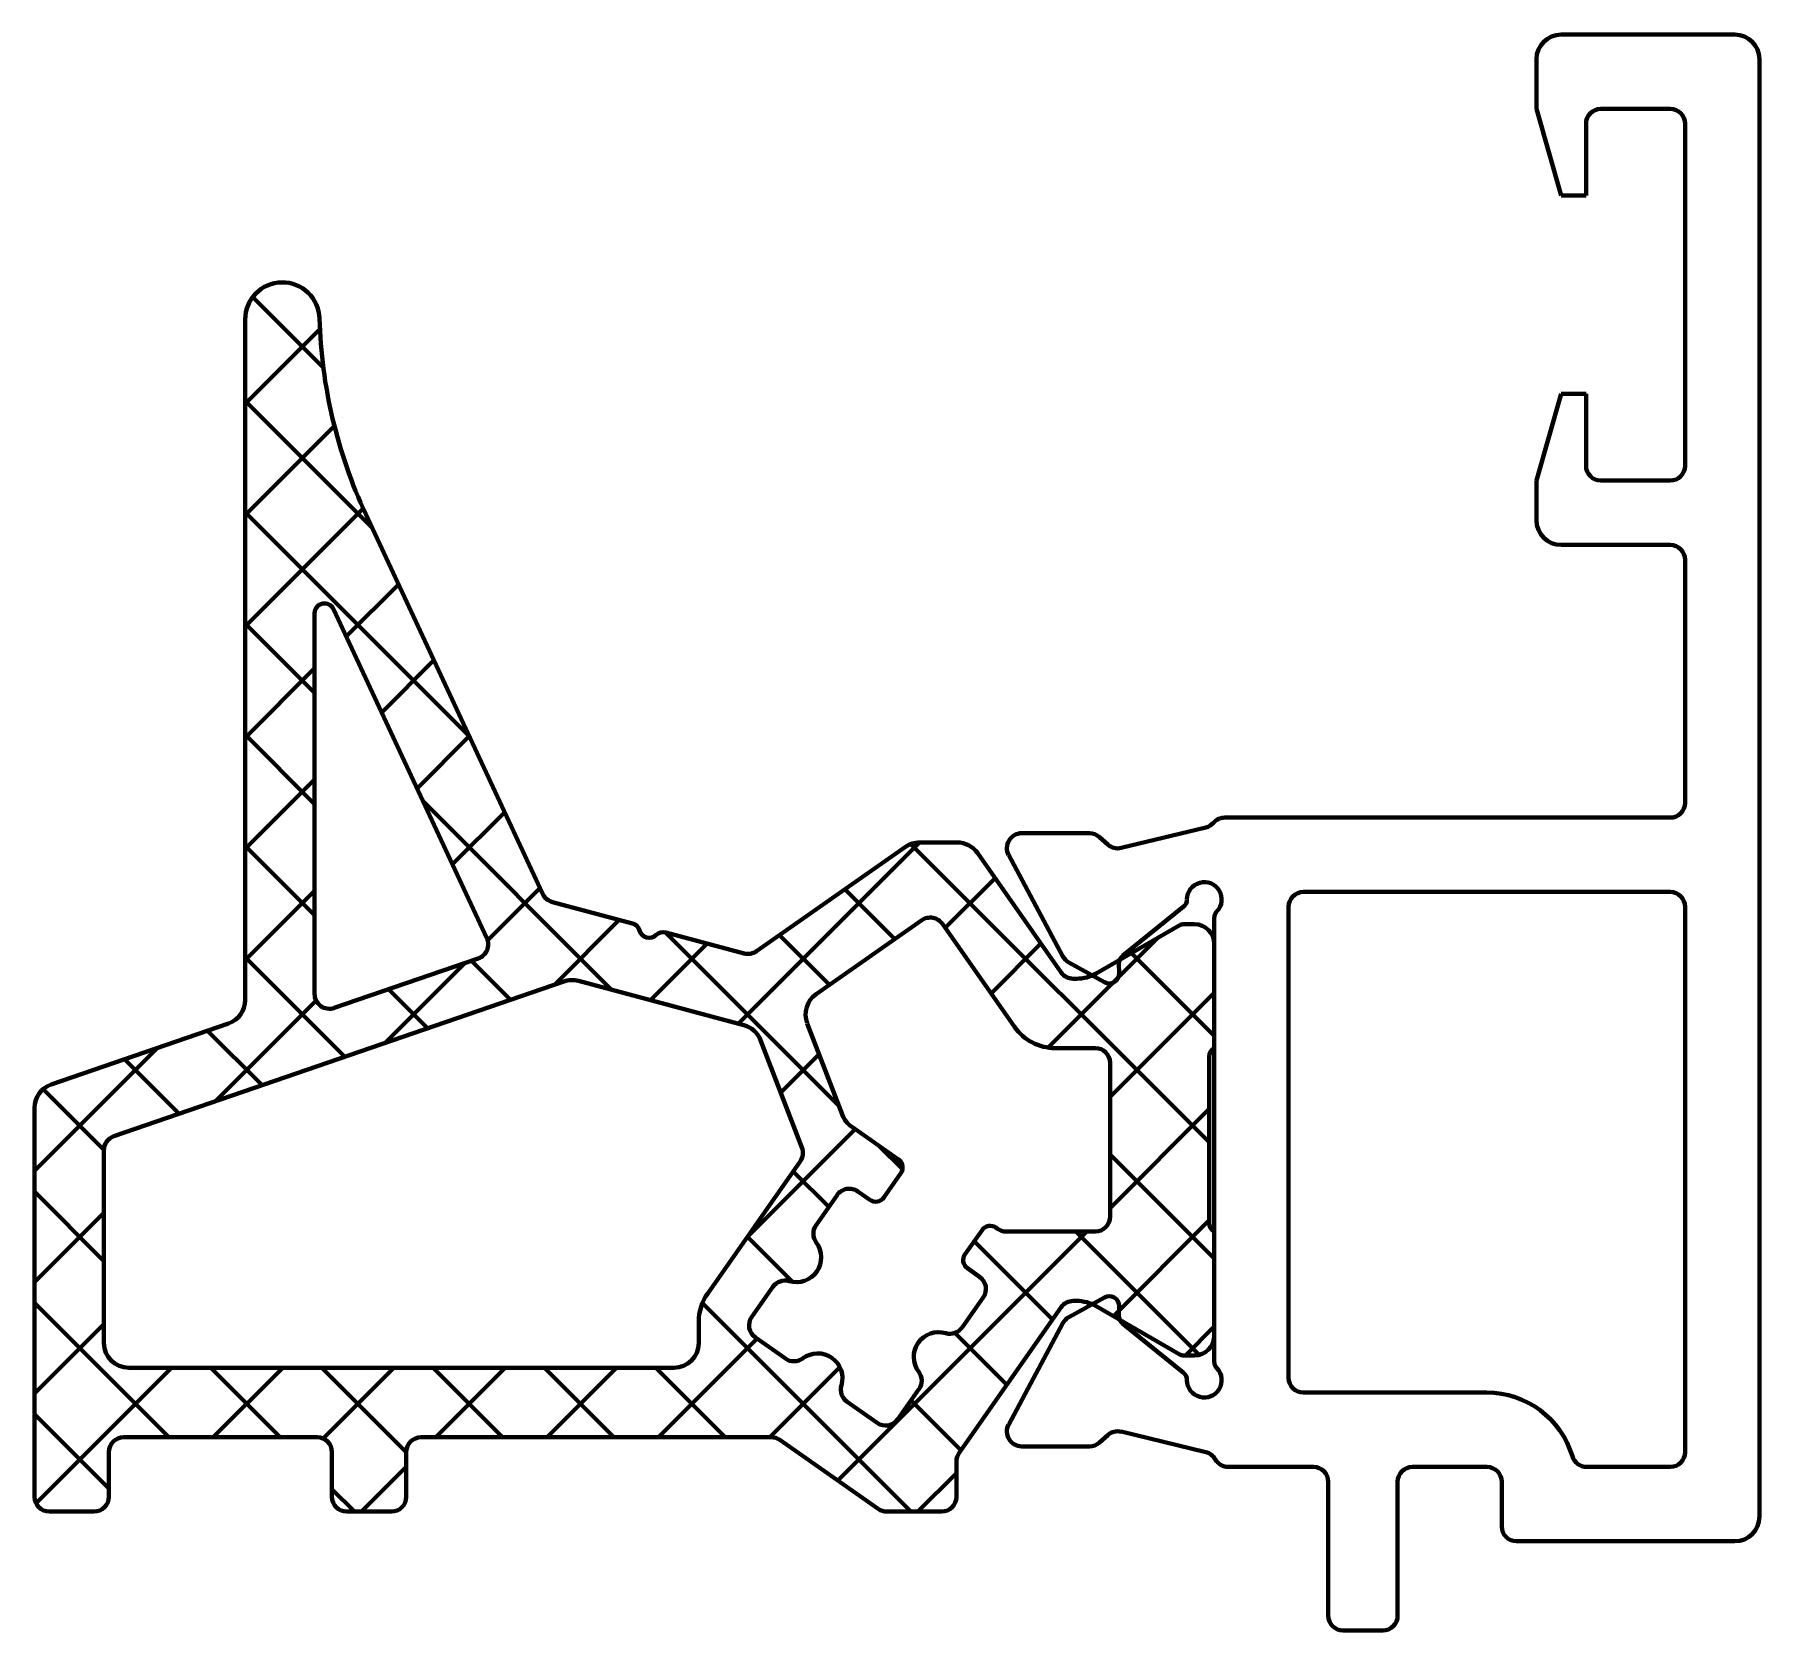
# Model space of a CAD drawing. Header units: millimetres. Extents: x 1442.7 to 1477.5, y 138 to 170.2.
import ezdxf

# ---------------------------------------------------------------- set-up
doc = ezdxf.new("R2010")
doc.units = ezdxf.units.MM

msp = doc.modelspace()

# ---------------------------------------------------------------- hatches: boundary and pattern name
at = {"lineweight": 100}
h = msp.add_hatch(dxfattribs=at)
h.set_pattern_fill('ANSI37', color=8, scale=0.5, angle=90, style=0)
edge = h.paths.add_edge_path()
edge.add_arc((1459.859, 140.689), 0.3, 235, 270)
edge.add_line((1459.859, 140.389), (1460.964, 140.389))
edge.add_arc((1460.964, 140.689), 0.3, 270, 360)
edge.add_line((1461.264, 140.689), (1461.264, 141.403))
edge.add_arc((1461.564, 141.403), 0.3, 145, 180, ccw=False)
edge.add_line((1461.318, 141.575), (1463.374, 144.511))
edge.add_arc((1463.62, 144.339), 0.3, 90, 145, ccw=False)
edge.add_line((1463.62, 144.639), (1463.684, 144.639))
edge.add_arc((1463.684, 143.839), 0.8, 60, 90, ccw=False)
edge.add_line((1464.084, 144.532), (1465.757, 143.566))
edge.add_arc((1465.857, 143.739), 0.2, 240, 270)
edge.add_line((1465.857, 143.539), (1466.064, 143.539))
edge.add_arc((1466.064, 143.939), 0.4, 270, 360)
edge.add_line((1466.464, 143.939), (1466.464, 146.039))
edge.add_arc((1466.564, 146.212), 0.2, 180, 240, ccw=False)
edge.add_line((1466.364, 146.212), (1466.364, 149.566))
edge.add_arc((1466.564, 149.566), 0.2, 120, 180, ccw=False)
edge.add_line((1466.464, 149.739), (1466.464, 151.839))
edge.add_arc((1466.064, 151.839), 0.4, 0, 90)
edge.add_line((1466.064, 152.239), (1465.857, 152.239))
edge.add_arc((1465.857, 152.039), 0.2, 90, 120)
edge.add_line((1465.757, 152.212), (1464.084, 151.246))
edge.add_arc((1463.684, 151.939), 0.8, 270, 300, ccw=False)
edge.add_line((1463.684, 151.139), (1463.62, 151.139))
edge.add_arc((1463.62, 151.439), 0.3, 215, 270, ccw=False)
edge.add_line((1463.374, 151.267), (1461.688, 153.676))
edge.add_arc((1461.278, 153.389), 0.5, 35, 90)
edge.add_line((1461.278, 153.889), (1460.522, 153.889))
edge.add_arc((1460.522, 153.389), 0.5, 90, 125)
edge.add_line((1460.235, 153.799), (1457.229, 151.694))
edge.add_arc((1457.057, 151.94), 0.3, 255, 305, ccw=False)
edge.add_line((1456.979, 151.65), (1455.399, 152.073))
edge.add_arc((1455.347, 151.88), 0.2, 75, 135)
edge.add_arc((1455.064, 152.163), 0.2, 195, 315, ccw=False)
edge.add_arc((1454.678, 152.059), 0.2, 15, 75)
edge.add_line((1454.729, 152.253), (1453.115, 152.685))
edge.add_arc((1453.192, 152.975), 0.3, 205, 255, ccw=False)
edge.add_line((1452.921, 152.848), (1449.347, 160.511))
edge.add_arc((1458.414, 164.739), 10.004, 181.5985, 205, ccw=False)
edge.add_arc((1447.664, 164.439), 0.75, 1.5985, 180)
edge.add_line((1446.914, 164.439), (1446.914, 150.709))
edge.add_arc((1446.414, 150.709), 0.5, 289, 360, ccw=False)
edge.add_line((1446.577, 150.237), (1443.001, 149.005))
edge.add_arc((1443.164, 148.533), 0.5, 109, 180)
edge.add_line((1442.664, 148.533), (1442.664, 140.689))
edge.add_arc((1442.964, 140.689), 0.3, 180, 270)
edge.add_line((1442.964, 140.389), (1443.864, 140.389))
edge.add_arc((1443.864, 140.689), 0.3, 270, 360)
edge.add_line((1444.164, 140.689), (1444.164, 141.589))
edge.add_arc((1444.464, 141.589), 0.3, 90, 180, ccw=False)
edge.add_line((1444.464, 141.889), (1448.364, 141.889))
edge.add_arc((1448.364, 141.589), 0.3, 0, 90, ccw=False)
edge.add_line((1448.664, 141.589), (1448.664, 140.689))
edge.add_arc((1448.964, 140.689), 0.3, 180, 270)
edge.add_line((1448.964, 140.389), (1449.864, 140.389))
edge.add_arc((1449.864, 140.689), 0.3, 270, 360)
edge.add_line((1450.164, 140.689), (1450.164, 141.589))
edge.add_arc((1450.464, 141.589), 0.3, 90, 180, ccw=False)
edge.add_line((1450.464, 141.889), (1457.527, 141.889))
edge.add_arc((1457.527, 141.589), 0.3, 55, 90, ccw=False)
edge.add_line((1457.699, 141.835), (1459.687, 140.443))
edge = h.paths.add_edge_path(flags=16)
edge.add_arc((1451.518, 151.832), 0.3, -71, 25, ccw=False)
edge.add_line((1451.616, 151.549), (1448.712, 150.549))
edge.add_arc((1448.614, 150.832), 0.3, 180, 289, ccw=False)
edge.add_line((1448.314, 150.832), (1448.314, 158.512))
edge.add_arc((1448.514, 158.512), 0.2, 25, 180, ccw=False)
edge.add_line((1448.695, 158.597), (1451.79, 151.959))
edge = h.paths.add_edge_path(flags=16)
edge.add_arc((1463.256, 150.739), 1, 215, 270)
edge.add_line((1463.256, 149.739), (1464.064, 149.739))
edge.add_arc((1464.064, 149.439), 0.3, 0, 90, ccw=False)
edge.add_line((1464.364, 149.439), (1464.364, 146.339))
edge.add_arc((1464.064, 146.339), 0.3, 270, 360, ccw=False)
edge.add_line((1464.064, 146.039), (1462.265, 146.039))
edge.add_arc((1462.265, 146.339), 0.3, 235, 270, ccw=False)
edge.add_line((1462.093, 146.093), (1462.058, 146.118))
edge.add_arc((1461.943, 145.954), 0.2, 55, 145)
edge.add_line((1461.779, 146.069), (1461.435, 145.577))
edge.add_arc((1461.599, 145.462), 0.2, 145, 235)
edge.add_line((1461.484, 145.299), (1461.73, 145.127))
edge.add_arc((1461.558, 144.881), 0.3, -35, 55, ccw=False)
edge.add_line((1461.804, 144.709), (1461.379, 144.103))
edge.add_arc((1461.133, 144.275), 0.3, 253.21, 325, ccw=False)
edge.add_arc((1460.902, 143.509), 0.5, 73.21, 216.79)
edge.add_arc((1460.262, 143.03), 0.3, -35, 36.79, ccw=False)
edge.add_line((1460.507, 142.858), (1460.083, 142.251))
edge.add_arc((1459.837, 142.423), 0.3, 235, 325, ccw=False)
edge.add_line((1459.665, 142.178), (1459.058, 142.603))
edge.add_arc((1459.23, 142.849), 0.3, 163.2098, 235, ccw=False)
edge.add_arc((1458.464, 143.08), 0.5, 343.2098, 486.7902)
edge.add_arc((1457.985, 143.72), 0.3, 235, 306.7902, ccw=False)
edge.add_line((1457.813, 143.475), (1457.208, 143.898))
edge.add_arc((1457.38, 144.144), 0.3, 145, 235, ccw=False)
edge.add_line((1457.134, 144.316), (1457.558, 144.922))
edge.add_arc((1457.804, 144.75), 0.3, 73.21, 145, ccw=False)
edge.add_arc((1458.035, 145.516), 0.5, 253.21, 396.79)
edge.add_arc((1458.676, 145.995), 0.3, 145, 216.79, ccw=False)
edge.add_line((1458.43, 146.167), (1458.855, 146.774))
edge.add_arc((1459.1, 146.602), 0.3, 55, 145, ccw=False)
edge.add_line((1459.273, 146.847), (1459.518, 146.675))
edge.add_arc((1459.633, 146.839), 0.2, 235, 325)
edge.add_line((1459.797, 146.724), (1460.141, 147.216))
edge.add_arc((1459.977, 147.331), 0.2, 325, 415)
edge.add_line((1460.092, 147.494), (1459.143, 148.158))
edge.add_arc((1459.43, 148.568), 0.5, 201, 235, ccw=False)
edge.add_line((1458.963, 148.389), (1458.253, 150.239))
edge.add_arc((1458.72, 150.419), 0.5, 125, 201, ccw=False)
edge.add_line((1458.433, 150.828), (1460.563, 152.319))
edge.add_arc((1460.735, 152.073), 0.3, 35, 125, ccw=False)
edge.add_line((1460.98, 152.245), (1462.437, 150.166))
edge = h.paths.add_edge_path(flags=16)
edge.add_arc((1456.846, 149.718), 0.5, 21, 75, ccw=False)
edge.add_line((1457.313, 149.897), (1458.144, 147.733))
edge.add_arc((1457.864, 147.625), 0.3, -35, 21, ccw=False)
edge.add_line((1458.11, 147.453), (1456.245, 144.79))
edge.add_arc((1457.064, 144.216), 1, 145, 180)
edge.add_line((1456.064, 144.216), (1456.064, 143.789))
edge.add_arc((1455.564, 143.789), 0.5, -90, 0, ccw=False)
edge.add_line((1455.564, 143.289), (1444.564, 143.289))
edge.add_arc((1444.564, 143.789), 0.5, 180, 270, ccw=False)
edge.add_line((1444.064, 143.789), (1444.064, 147.677))
edge.add_arc((1444.364, 147.677), 0.3, 109, 180, ccw=False)
edge.add_line((1444.266, 147.96), (1453.344, 151.086))
edge.add_arc((1453.507, 150.613), 0.5, 75, 109, ccw=False)
edge.add_line((1453.636, 151.096), (1456.976, 150.201))

# ---------------------------------------------------------------- linework, layer by layer
at = {"lineweight": 100, "ltscale": 10}
for p, q in [((1473.464, 170.189), (1476.964, 170.189)), ((1472.964, 168.689), (1472.964, 169.689)), ((1477.464, 169.689), (1477.464, 140.289)), ((1473.464, 166.939), (1472.964, 168.689)), ((1475.664, 168.689), (1474.264, 168.689)), ((1473.964, 168.389), (1473.964, 166.939)), ((1475.964, 161.49), (1475.964, 168.389)), ((1473.964, 166.939), (1473.464, 166.939)), ((1472.964, 161.19), (1473.464, 162.939)), ((1473.464, 162.939), (1473.964, 162.939)), ((1473.964, 162.939), (1473.964, 161.49)), ((1472.964, 160.39), (1472.964, 161.19)), ((1474.264, 161.19), (1475.664, 161.19)), ((1475.664, 159.89), (1473.464, 159.89)), ((1475.964, 154.689), (1475.964, 159.59)), ((1464.586, 153.778), (1466.295, 154.192)), ((1466.676, 154.389), (1475.664, 154.389)), ((1462.581, 154.075), (1463.946, 154.075)), ((1464.147, 153.997), (1464.315, 153.846)), ((1463.411, 151.588), (1462.317, 153.633)), ((1475.664, 152.889), (1468.264, 152.889)), ((1465.84, 152.587), (1464.616, 151.598)), ((1467.964, 152.589), (1467.964, 143.089)), ((1475.964, 141.589), (1475.964, 152.589)), ((1466.464, 143.417), (1466.464, 152.362)), ((1464.248, 151.069), (1463.53, 151.467)), ((1464.541, 151.439), (1464.545, 151.248)), ((1463.53, 144.311), (1464.248, 144.709)), ((1464.545, 144.531), (1464.541, 144.34)), ((1462.317, 142.145), (1463.411, 144.19)), ((1464.616, 144.181), (1465.84, 143.192)), ((1468.264, 142.789), (1471.964, 142.789)), ((1466.295, 141.586), (1464.586, 142.001)), ((1463.946, 141.704), (1462.581, 141.704)), ((1464.315, 141.932), (1464.147, 141.781)), ((1468.464, 141.289), (1466.747, 141.289)), ((1471.964, 141.289), (1470.464, 141.289)), ((1473.977, 141.289), (1475.664, 141.289)), ((1468.764, 138.289), (1468.764, 140.989)), ((1470.164, 140.989), (1470.164, 138.289)), ((1472.264, 140.089), (1472.264, 140.989)), ((1476.964, 139.789), (1472.564, 139.789)), ((1469.864, 137.989), (1469.064, 137.989))]:
    msp.add_line(p, q, dxfattribs=at)
at = {"color": 8, "lineweight": 100}
for p, q in [((1446.914, 164.439), (1446.914, 150.709)), ((1452.921, 152.848), (1449.347, 160.511)), ((1448.314, 150.832), (1448.314, 158.512)), ((1448.695, 158.597), (1451.79, 151.959)), ((1461.278, 153.889), (1460.522, 153.889)), ((1460.235, 153.799), (1457.229, 151.694)), ((1463.374, 151.267), (1461.688, 153.676)), ((1454.729, 152.253), (1453.115, 152.685)), ((1458.433, 150.828), (1460.563, 152.319)), ((1460.98, 152.245), (1462.437, 150.166)), ((1465.757, 152.212), (1464.084, 151.246)), ((1466.064, 152.239), (1465.857, 152.239)), ((1456.979, 151.65), (1455.399, 152.073)), ((1466.464, 149.739), (1466.464, 151.839)), ((1451.616, 151.549), (1448.712, 150.549)), ((1444.266, 147.96), (1453.344, 151.086)), ((1453.636, 151.096), (1456.976, 150.201)), ((1463.684, 151.139), (1463.62, 151.139)), ((1446.577, 150.237), (1443.001, 149.005)), ((1458.963, 148.389), (1458.253, 150.239)), ((1457.313, 149.897), (1458.144, 147.733)), ((1463.256, 149.739), (1464.064, 149.739)), ((1464.364, 149.439), (1464.364, 146.339)), ((1466.364, 146.212), (1466.364, 149.566)), ((1442.664, 148.533), (1442.664, 140.689)), ((1460.092, 147.494), (1459.143, 148.158)), ((1444.064, 143.789), (1444.064, 147.677)), ((1458.11, 147.453), (1456.245, 144.79)), ((1459.797, 146.724), (1460.141, 147.216)), ((1458.43, 146.167), (1458.855, 146.774)), ((1459.273, 146.847), (1459.518, 146.675)), ((1461.779, 146.069), (1461.435, 145.577)), ((1462.093, 146.093), (1462.058, 146.118)), ((1464.064, 146.039), (1462.265, 146.039)), ((1466.464, 143.939), (1466.464, 146.039)), ((1461.484, 145.299), (1461.73, 145.127)), ((1457.134, 144.316), (1457.558, 144.922)), ((1461.318, 141.575), (1463.374, 144.511)), ((1461.804, 144.709), (1461.379, 144.103)), ((1463.62, 144.639), (1463.684, 144.639)), ((1464.084, 144.532), (1465.757, 143.566)), ((1456.064, 144.216), (1456.064, 143.789)), ((1457.813, 143.475), (1457.208, 143.898)), ((1465.857, 143.539), (1466.064, 143.539)), ((1455.564, 143.289), (1444.564, 143.289)), ((1460.507, 142.858), (1460.083, 142.251)), ((1459.665, 142.178), (1459.058, 142.603)), ((1444.464, 141.889), (1448.364, 141.889)), ((1450.464, 141.889), (1457.527, 141.889)), ((1457.699, 141.835), (1459.687, 140.443)), ((1444.164, 140.689), (1444.164, 141.589)), ((1448.664, 141.589), (1448.664, 140.689)), ((1450.164, 140.689), (1450.164, 141.589)), ((1461.264, 140.689), (1461.264, 141.403)), ((1442.964, 140.389), (1443.864, 140.389)), ((1448.964, 140.389), (1449.864, 140.389)), ((1459.859, 140.389), (1460.964, 140.389))]:
    msp.add_line(p, q, dxfattribs=at)
at = {"lineweight": 100, "ltscale": 10}
for centre, radius, start, end in [((1473.464, 169.689), 0.5, 90, 180), ((1476.964, 169.689), 0.5, 360, 90), ((1474.264, 168.389), 0.3, 90, 180), ((1475.664, 168.389), 0.3, 0, 90), ((1474.264, 161.49), 0.3, 180, 270), ((1475.664, 161.49), 0.3, 270, 0), ((1473.464, 160.39), 0.5, 180, 270), ((1475.664, 159.59), 0.3, 360, 90), ((1475.664, 154.689), 0.3, 270, 0), ((1466.224, 154.484), 0.3, 283.6446, 318.8735), ((1466.676, 154.089), 0.3, 90, 138.8735), ((1462.581, 153.775), 0.3, 89.9999, 208.1429), ((1463.946, 153.775), 0.3, 47.9999, 89.9999), ((1464.516, 154.069), 0.3, 227.9999, 283.6446), ((1466.264, 152.739), 0.35, 316.6596, 179.6639), ((1468.264, 152.589), 0.3, 90, 180), ((1475.664, 152.589), 0.3, 0, 90), ((1465.714, 152.742), 0.2, 308.9405, 359.6639), ((1466.664, 152.362), 0.2, 136.6596, 180), ((1463.675, 151.73), 0.3, 208.1429, 240.9999), ((1464.741, 151.442), 0.2, 128.9406, 180.9999), ((1464.345, 151.244), 0.2, 240.9999, 0.9999), ((1464.345, 144.534), 0.2, 359.0001, 119.0001), ((1463.675, 144.049), 0.3, 119.0001, 151.8571), ((1464.741, 144.336), 0.2, 179.0001, 231.0594), ((1466.664, 143.417), 0.2, 180, 223.3404), ((1465.714, 143.036), 0.2, 0.3361, 51.0595), ((1466.264, 143.039), 0.35, 180.3361, 43.3404), ((1468.264, 143.089), 0.3, 180, 270), ((1471.964, 140.989), 1.8, 16.6015, 90), ((1462.581, 142.004), 0.3, 151.8571, 270.0001), ((1464.516, 141.709), 0.3, 76.3554, 132.0001), ((1463.946, 142.004), 0.3, 270.0001, 312.0001), ((1466.224, 141.295), 0.3, 29.4121, 76.3554), ((1466.747, 141.589), 0.3, 209.4121, 270), ((1468.464, 140.989), 0.3, 360, 90), ((1470.464, 140.989), 0.3, 90, 180), ((1471.964, 140.989), 0.3, 360, 90), ((1473.977, 141.589), 0.3, 196.6015, 270), ((1475.664, 141.589), 0.3, 270, 360), ((1476.964, 140.289), 0.5, 270, 0), ((1472.564, 140.089), 0.3, 180, 270), ((1469.064, 138.289), 0.3, 180, 270), ((1469.864, 138.289), 0.3, 270, 360)]:
    msp.add_arc(centre, radius, start, end, dxfattribs=at)
at = {"color": 8, "lineweight": 100}
for centre, radius, start, end in [((1447.664, 164.439), 0.75, 1.5985, 180), ((1458.414, 164.739), 10.004, 181.5985, 205), ((1448.514, 158.512), 0.2, 25, 180), ((1460.522, 153.389), 0.5, 90, 125), ((1461.278, 153.389), 0.5, 35, 90), ((1453.192, 152.975), 0.3, 205, 255), ((1454.678, 152.059), 0.2, 15, 75), ((1455.064, 152.163), 0.2, 195, 315), ((1455.347, 151.88), 0.2, 75, 135), ((1460.735, 152.073), 0.3, 35, 125), ((1465.857, 152.039), 0.2, 90, 120), ((1466.064, 151.839), 0.4, 0, 90), ((1451.518, 151.832), 0.3, 289, 25), ((1457.057, 151.94), 0.3, 255, 305), ((1453.507, 150.613), 0.5, 75, 109), ((1463.62, 151.439), 0.3, 215, 270), ((1463.684, 151.939), 0.8, 270, 300), ((1446.414, 150.709), 0.5, 289, 360), ((1448.614, 150.832), 0.3, 180, 289), ((1458.72, 150.419), 0.5, 125, 201), ((1456.846, 149.718), 0.5, 21, 75), ((1463.256, 150.739), 1, 215, 270), ((1464.064, 149.439), 0.3, 360, 90), ((1466.564, 149.566), 0.2, 120, 180), ((1443.164, 148.533), 0.5, 109, 180), ((1459.43, 148.568), 0.5, 201, 235), ((1444.364, 147.677), 0.3, 109, 180), ((1457.864, 147.625), 0.3, 325, 21), ((1459.977, 147.331), 0.2, 325, 55), ((1459.1, 146.602), 0.3, 55, 145), ((1459.633, 146.839), 0.2, 235, 325), ((1458.676, 145.995), 0.3, 145, 216.79), ((1464.064, 146.339), 0.3, 270, 360), ((1466.564, 146.212), 0.2, 180, 240), ((1458.035, 145.516), 0.5, 253.21, 36.79), ((1461.943, 145.954), 0.2, 55, 145), ((1462.265, 146.339), 0.3, 235, 270), ((1461.599, 145.462), 0.2, 145, 235), ((1461.558, 144.881), 0.3, 325, 55), ((1457.064, 144.216), 1, 145, 180), ((1457.804, 144.75), 0.3, 73.21, 145), ((1463.62, 144.339), 0.3, 90, 145), ((1463.684, 143.839), 0.8, 60, 90), ((1457.38, 144.144), 0.3, 145, 235), ((1461.133, 144.275), 0.3, 253.21, 325), ((1444.564, 143.789), 0.5, 180, 270), ((1455.564, 143.789), 0.5, 270, 0), ((1460.902, 143.509), 0.5, 73.21, 216.79), ((1466.064, 143.939), 0.4, 270, 0), ((1457.985, 143.72), 0.3, 235, 306.7902), ((1458.464, 143.08), 0.5, 343.2098, 126.7902), ((1465.857, 143.739), 0.2, 240, 270), ((1460.262, 143.03), 0.3, 325, 36.79), ((1459.23, 142.849), 0.3, 163.2098, 235), ((1459.837, 142.423), 0.3, 235, 325), ((1444.464, 141.589), 0.3, 90, 180), ((1448.364, 141.589), 0.3, 0, 90), ((1450.464, 141.589), 0.3, 90, 180), ((1457.527, 141.589), 0.3, 55, 90), ((1461.564, 141.403), 0.3, 145, 180), ((1442.964, 140.689), 0.3, 180, 270), ((1443.864, 140.689), 0.3, 270, 0), ((1448.964, 140.689), 0.3, 180, 270), ((1449.864, 140.689), 0.3, 270, 0), ((1460.964, 140.689), 0.3, 270, 0), ((1459.859, 140.689), 0.3, 235, 270)]:
    msp.add_arc(centre, radius, start, end, dxfattribs=at)

doc.saveas('drawing.dxf')
